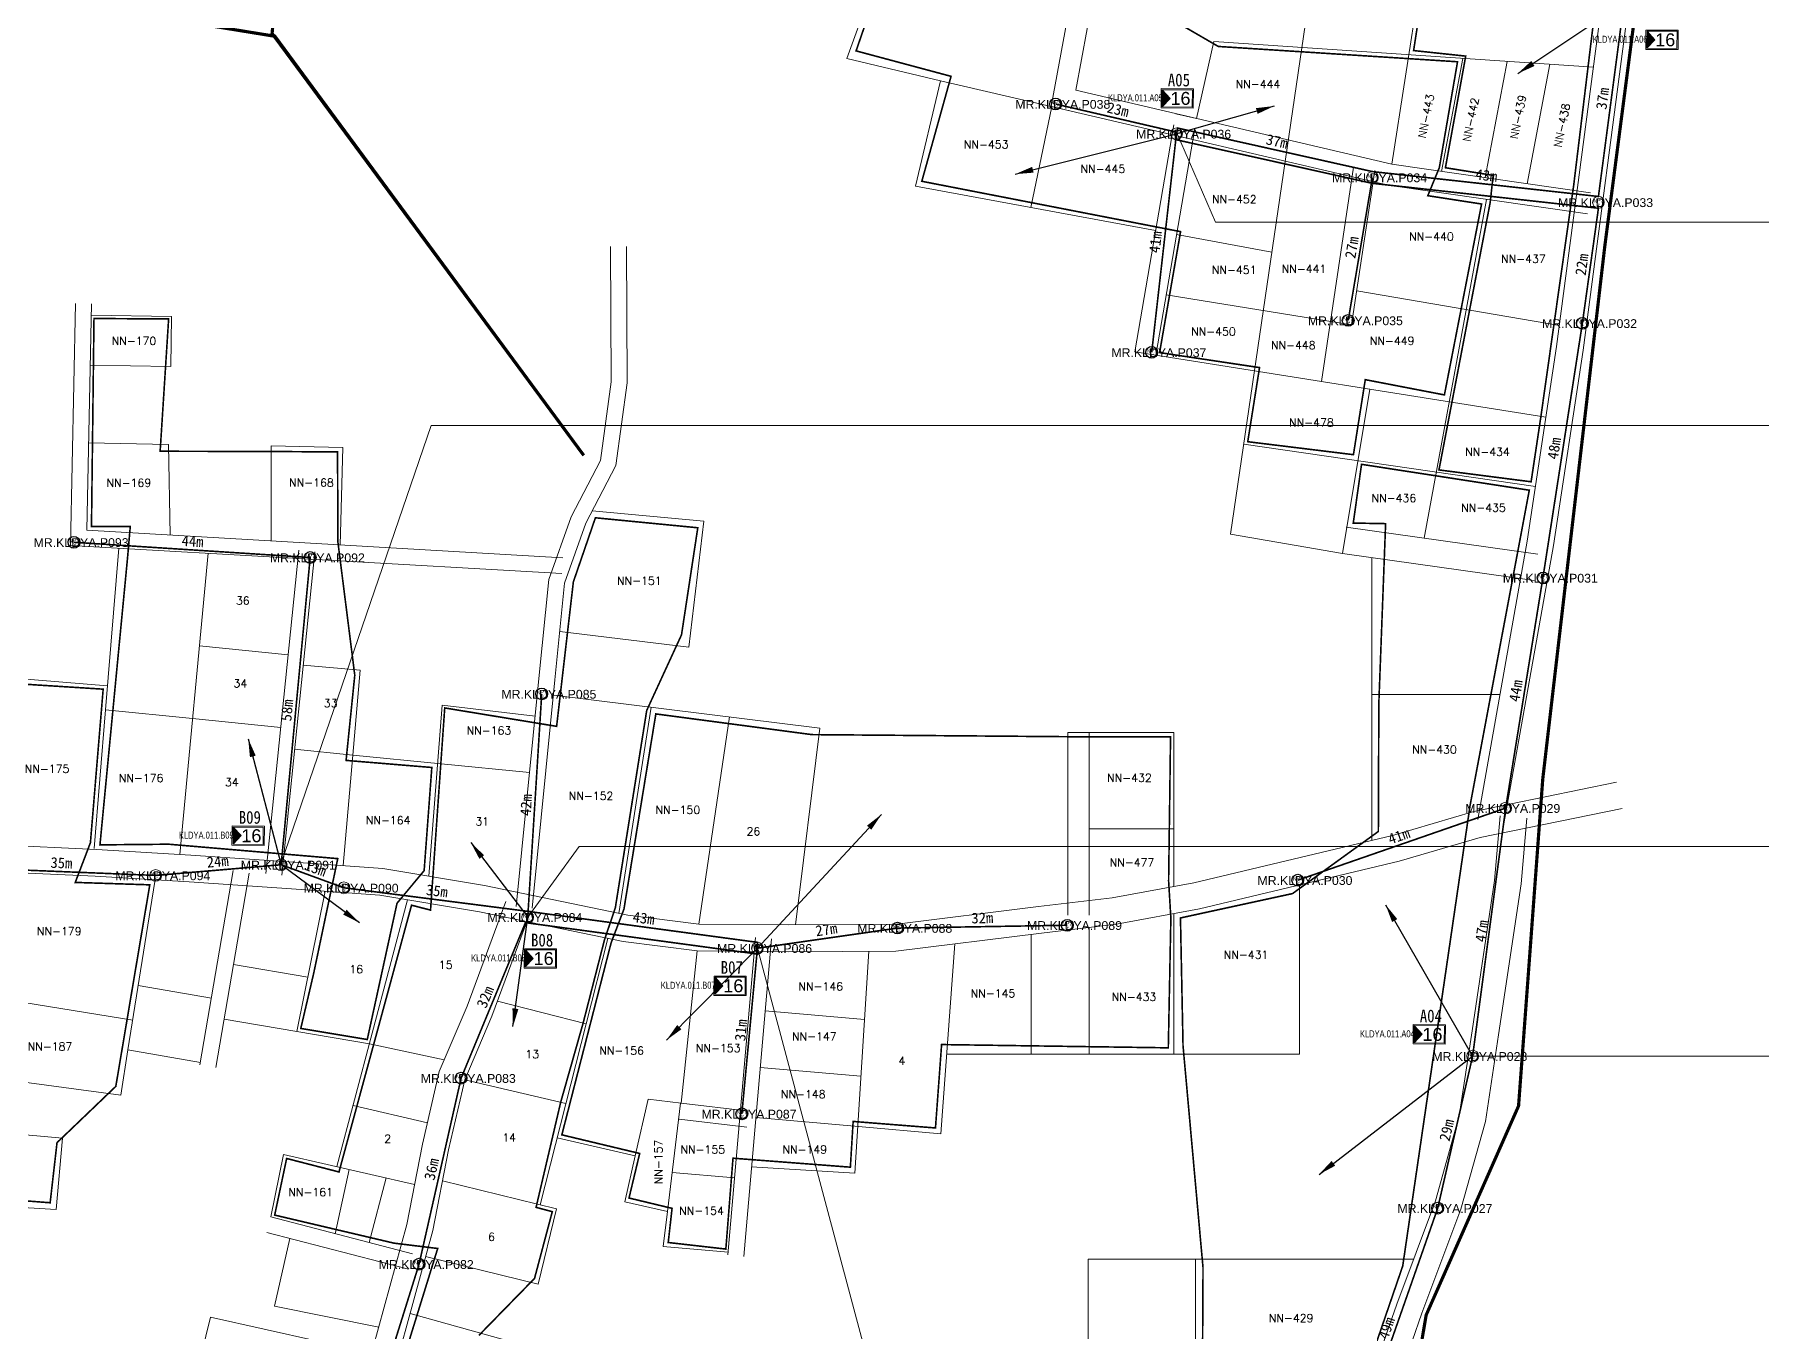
# Model space of a CAD drawing. Header units: millimetres. Extents: x 1060 to 24323, y -9832 to -6451.
# Drawn here: x 9770.5 to 10094.3, y -8281.9 to -8038.7 of the extents above; entities that cross this region are included whole.
import ezdxf
from ezdxf.enums import TextEntityAlignment as Align

# ---------------------------------------------------------------- set-up
doc = ezdxf.new("R2010")
doc.units = ezdxf.units.MM
doc.linetypes.add('HIDDEN', pattern=[9.525, 6.35, -3.175])
doc.linetypes.add('PHANTOM2', pattern=[1.25, 0.625, -0.125, 0.125, -0.125, 0.125, -0.125])
for name, color, linetype, lineweight in [('Basic Map', 105, 'Continuous', 15), ('FAT', 30, 'Continuous', 5), ('FAT AREA', 134, 'PHANTOM2', 40), ('FAT_Info', 170, 'Continuous', 0), ('FO 24 CORE LINE A - FDT 1', 90, 'Continuous', 50), ('FO 24 CORE LINE B - FDT 1', 210, 'Continuous', 50), ('Garis Jalan', 225, 'Continuous', 15), ('Home Number', 6, 'Continuous', 5), ('NEW POLE 7m(3 inches)', 4, 'Continuous', 5), ('POLE ID', 1, 'Continuous', 5), ('SLING WIRE', 4, 'Continuous', 50), ('TEE RADIUS', 170, 'Continuous', 0)]:
    doc.layers.add(name, color=color, linetype=linetype, lineweight=lineweight)
doc.layers.add('BATAS', color=7, linetype='Continuous', plot=False)
doc.layers.add('DIMENSI', color=7, linetype='Continuous')
doc.layers.add('NEW POLE 7M 2.5INCH', color=212, linetype='Continuous')
doc.styles.add('Annotative', font='SimSun.ttf')
doc.styles.add('FS', font='SimSun.ttf', dxfattribs={"width": 0.7})
doc.styles.add('Mark', font='arial.ttf', dxfattribs={"width": 0.8, "height": 2.5})
doc.styles.add('Notes', font='arial.ttf', dxfattribs={"height": 3})
doc.styles.get("Standard").update_dxf_attribs({"font": 'simplex.shx'})
doc.styles.add('Title Block 3', font='dgn003.shx')
doc.styles.add('Title Block v21 - Default$0$Standard', font='arial.ttf')
doc.dimstyles.new('emr standard', dxfattribs={"dimtxt": 2, "dimasz": 0, "dimexe": 1.25, "dimexo": 0.0625, "dimtad": 1, "dimdec": 0, "dimzin": 1, "dimdsep": 46, "dimtxsty": 'Annotative', "dimblk": 'ARCHTICK', "dimcen": 0, "dimse1": 1, "dimse2": 1, "dimsd1": 1, "dimsd2": 1, "dimclrt": 256, "dimadec": 0, "dimazin": 0, "dimtfac": 1, "dimtdec": 0, "dimtmove": 2, "dimatfit": 3, "dimfxl": 1, "dimfxlon": 1, "dimtzin": 0, "dimarcsym": 0})

# ---------------------------------------------------------------- blocks, each defined once
blk = doc.blocks.new('*U41')
at = {"color": 0, "linetype": 'ByBlock', "lineweight": -2}
blk.add_circle((0, 0), 2.24, dxfattribs=at)
at = {"color": 0, "linetype": 'ByBlock', "lineweight": -2, "style": 'Title Block 3', "width": 0.799091}
for s, p in [('NP7', (0, 0.62)), ("3'", (0, -1.27))]:
    blk.add_text(s, height=1.488, dxfattribs=at).set_placement(p, align=Align.MIDDLE_CENTER)
blk = doc.blocks.new('FAT')
h = blk.add_hatch(color=2)
h.dxf.hatch_style = 1
h.paths.add_polyline_path([(-4.25, 2), (-4.25, -2), (-2.4, 0)])
for points in [[(-4.5, 2.25), (3, 2.25), (3, -2.25), (-4.5, -2.25)], [(-4.25, 2), (2.75, 2), (2.75, -2), (-4.25, -2)]]:
    blk.add_lwpolyline(points, close=True)
at = {"color": 2}
blk.add_lwpolyline([(-4.25, 2), (-4.25, -2), (-2.4, 0)], close=True, dxfattribs=at)
at = {"color": 7}
blk.add_attdef('FAT', text='', height=3, dxfattribs=at).set_placement((0.18, 0), align=Align.MIDDLE_CENTER)
blk = doc.blocks.new('_ArchTick')
at = {"color": 0, "linetype": 'ByBlock', "const_width": 0.15}
blk.add_lwpolyline([(-0.5, -0.5), (0.5, 0.5)], dxfattribs=at)
blk = doc.blocks.new('*D1668')
at = {"layer": 'Defpoints', "color": 0, "transparency": 16777216}
for p in [(10033.46, -8258.61), (10033.46, -8258.61), (10017.34, -8304.66)]:
    blk.add_point(p, dxfattribs=at)
at = {"layer": 'DIMENSI', "transparency": 16777216, "insert": (10023.86, -8281.1), "char_height": 2, "attachment_point": 5, "rotation": 70.7083, "style": 'Annotative'}
blk.add_mtext('49m', dxfattribs=at)
blk = doc.blocks.new('*D1669')
at = {"layer": 'Defpoints', "color": 0, "transparency": 16777216}
for p in [(10040, -8230.12), (10040, -8230.12), (10033.46, -8258.61)]:
    blk.add_point(p, dxfattribs=at)
at = {"layer": 'DIMENSI', "transparency": 16777216, "insert": (10035.15, -8244), "char_height": 2, "attachment_point": 5, "rotation": 77.0601, "style": 'Annotative'}
blk.add_mtext('29m', dxfattribs=at)
blk = doc.blocks.new('*D1670')
at = {"layer": 'Defpoints', "color": 0, "transparency": 16777216}
for p in [(10046.19, -8183.63), (10046.41, -8183.66), (10040, -8230.12)]:
    blk.add_point(p, dxfattribs=at)
at = {"layer": 'DIMENSI', "transparency": 16777216, "insert": (10041.7, -8206.69), "char_height": 2, "attachment_point": 5, "rotation": 82.4241, "style": 'Annotative'}
blk.add_mtext('47m', dxfattribs=at)
blk = doc.blocks.new('*D1671')
at = {"layer": 'Defpoints', "color": 0, "transparency": 16777216}
for p in [(10053.22, -8140.18), (10053.22, -8140.18), (10046.19, -8183.63)]:
    blk.add_point(p, dxfattribs=at)
at = {"layer": 'DIMENSI', "transparency": 16777216, "insert": (10048.1, -8161.65), "char_height": 2, "attachment_point": 5, "rotation": 80.8018, "style": 'Annotative'}
blk.add_mtext('44m', dxfattribs=at)
blk = doc.blocks.new('*D1672')
at = {"layer": 'Defpoints', "color": 0, "transparency": 16777216}
for p in [(10060.57, -8092.76), (10060.57, -8092.76), (10053.22, -8140.18)]:
    blk.add_point(p, dxfattribs=at)
at = {"layer": 'DIMENSI', "transparency": 16777216, "insert": (10055.29, -8116.22), "char_height": 2, "attachment_point": 5, "rotation": 81.1865, "style": 'Annotative'}
blk.add_mtext('48m', dxfattribs=at)
blk = doc.blocks.new('*D1673')
at = {"layer": 'Defpoints', "color": 0, "transparency": 16777216}
for p in [(10063.58, -8071.2), (10063.58, -8071.2), (10060.57, -8092.76)]:
    blk.add_point(p, dxfattribs=at)
at = {"layer": 'DIMENSI', "transparency": 16777216, "insert": (10060.47, -8081.76), "char_height": 2, "attachment_point": 5, "rotation": 82.0717, "style": 'Annotative'}
blk.add_mtext('22m', dxfattribs=at)
blk = doc.blocks.new('*D1674')
at = {"layer": 'Defpoints', "color": 0, "transparency": 16777216}
for p in [(10021.22, -8064.33), (10063.58, -8069), (10063.58, -8069)]:
    blk.add_point(p, dxfattribs=at)
at = {"layer": 'DIMENSI', "transparency": 16777216, "insert": (10042.58, -8065.05), "char_height": 2, "attachment_point": 5, "rotation": 353.7093, "style": 'Annotative'}
blk.add_mtext('43m', dxfattribs=at)
blk = doc.blocks.new('*D1675')
at = {"layer": 'Defpoints', "color": 0, "transparency": 16777216}
for p in [(9984.73, -8056.18), (10021.22, -8064.33), (10021.22, -8064.33)]:
    blk.add_point(p, dxfattribs=at)
at = {"layer": 'DIMENSI', "transparency": 16777216, "insert": (10003.33, -8058.67), "char_height": 2, "attachment_point": 5, "rotation": 347.4072, "style": 'Annotative'}
blk.add_mtext('37m', dxfattribs=at)
blk = doc.blocks.new('*D1676')
at = {"layer": 'Defpoints', "color": 0, "transparency": 16777216}
for p in [(10068.37, -8032.73), (10068.37, -8032.73), (10063.58, -8069)]:
    blk.add_point(p, dxfattribs=at)
at = {"layer": 'DIMENSI', "transparency": 16777216, "insert": (10064.36, -8050.65), "char_height": 2, "attachment_point": 5, "rotation": 82.4769, "style": 'Annotative'}
blk.add_mtext('37m', dxfattribs=at)
blk = doc.blocks.new('*D1712')
at = {"layer": 'Defpoints', "color": 0, "transparency": 16777216}
for p in [(9842.53, -8269.11), (9842.53, -8269.11), (9831.63, -8303.92)]:
    blk.add_point(p, dxfattribs=at)
at = {"layer": 'DIMENSI', "transparency": 16777216, "insert": (9835.53, -8286.03), "char_height": 2, "attachment_point": 5, "rotation": 72.6151, "style": 'Annotative'}
blk.add_mtext('36m', dxfattribs=at)
blk = doc.blocks.new('*D1713')
at = {"layer": 'Defpoints', "color": 0, "transparency": 16777216}
for p in [(9850.41, -8234.24), (9850.41, -8234.24), (9842.53, -8269.11)]:
    blk.add_point(p, dxfattribs=at)
at = {"layer": 'DIMENSI', "transparency": 16777216, "insert": (9844.88, -8251.32), "char_height": 2, "attachment_point": 5, "rotation": 77.2679, "style": 'Annotative'}
blk.add_mtext('36m', dxfattribs=at)
blk = doc.blocks.new('*D1714')
at = {"layer": 'Defpoints', "color": 0, "transparency": 16777216}
for p in [(9862.47, -8205.1), (9862.47, -8205.1), (9850.41, -8234.24)]:
    blk.add_point(p, dxfattribs=at)
at = {"layer": 'DIMENSI', "transparency": 16777216, "insert": (9854.94, -8219.05), "char_height": 2, "attachment_point": 5, "rotation": 67.507, "style": 'Annotative'}
blk.add_mtext('32m', dxfattribs=at)
blk = doc.blocks.new('*D1715')
at = {"layer": 'Defpoints', "color": 0, "transparency": 16777216}
for p in [(9862.9, -8202.98), (9862.9, -8202.98), (9905.95, -8208.79)]:
    blk.add_point(p, dxfattribs=at)
at = {"layer": 'DIMENSI', "transparency": 16777216, "insert": (9884.64, -8204.27), "char_height": 2, "attachment_point": 5, "rotation": 352.3193, "style": 'Annotative'}
blk.add_mtext('43m', dxfattribs=at)
blk = doc.blocks.new('*D1716')
at = {"layer": 'Defpoints', "color": 0, "transparency": 16777216}
for p in [(9828.45, -8198.57), (9828.45, -8198.57), (9862.9, -8202.98)]:
    blk.add_point(p, dxfattribs=at)
at = {"layer": 'DIMENSI', "transparency": 16777216, "insert": (9845.88, -8199.16), "char_height": 2, "attachment_point": 5, "rotation": 352.707, "style": 'Annotative'}
blk.add_mtext('35m', dxfattribs=at)
blk = doc.blocks.new('*D1717')
at = {"layer": 'Defpoints', "color": 0, "transparency": 16777216}
for p in [(9816.68, -8194.25), (9816.68, -8194.25), (9828.45, -8198.57)]:
    blk.add_point(p, dxfattribs=at)
at = {"layer": 'DIMENSI', "transparency": 16777216, "insert": (9823.12, -8194.89), "char_height": 2, "attachment_point": 5, "rotation": 339.8312, "style": 'Annotative'}
blk.add_mtext('13m', dxfattribs=at)
blk = doc.blocks.new('*D1718')
at = {"layer": 'Defpoints', "color": 0, "transparency": 16777216}
for p in [(9793.16, -8196.25), (9793.16, -8196.25), (9816.68, -8194.25)]:
    blk.add_point(p, dxfattribs=at)
at = {"layer": 'DIMENSI', "transparency": 16777216, "insert": (9804.78, -8193.63), "char_height": 2, "attachment_point": 5, "rotation": 4.8659, "style": 'Annotative'}
blk.add_mtext('24m', dxfattribs=at)
blk = doc.blocks.new('*D1719')
at = {"layer": 'Defpoints', "color": 0, "transparency": 16777216}
for p in [(9757.71, -8194.81), (9757.71, -8194.81), (9793.16, -8196.25)]:
    blk.add_point(p, dxfattribs=at)
at = {"layer": 'DIMENSI', "transparency": 16777216, "insert": (9775.5, -8193.91), "char_height": 2, "attachment_point": 5, "rotation": 357.6779, "style": 'Annotative'}
blk.add_mtext('35m', dxfattribs=at)
blk = doc.blocks.new('*D1794')
at = {"layer": 'Defpoints', "color": 0, "transparency": 16777216}
for p in [(10046.19, -8183.63), (10046.19, -8183.63), (10007.23, -8197.14)]:
    blk.add_point(p, dxfattribs=at)
at = {"layer": 'DIMENSI', "transparency": 16777216, "insert": (10026.18, -8188.85), "char_height": 2, "attachment_point": 5, "rotation": 19.1289, "style": 'Annotative'}
blk.add_mtext('41m', dxfattribs=at)
blk = doc.blocks.new('*D1795')
at = {"layer": 'Defpoints', "color": 0, "transparency": 16777216}
for p in [(10021.22, -8065.43), (10021.22, -8065.43), (10016.68, -8092.23)]:
    blk.add_point(p, dxfattribs=at)
at = {"layer": 'DIMENSI', "transparency": 16777216, "insert": (10017.35, -8078.56), "char_height": 2, "attachment_point": 5, "rotation": 80.3823, "style": 'Annotative'}
blk.add_mtext('27m', dxfattribs=at)
blk = doc.blocks.new('*D1796')
at = {"layer": 'Defpoints', "color": 0, "transparency": 16777216}
for p in [(9984.49, -8057.25), (9979.85, -8098.21), (9979.85, -8098.21)]:
    blk.add_point(p, dxfattribs=at)
at = {"layer": 'DIMENSI', "transparency": 16777216, "insert": (9980.55, -8077.55), "char_height": 2, "attachment_point": 5, "rotation": 83.5378, "style": 'Annotative'}
blk.add_mtext('41m', dxfattribs=at)
blk = doc.blocks.new('*D1797')
at = {"layer": 'Defpoints', "color": 0, "transparency": 16777216}
for p in [(9961.84, -8051.67), (9984.49, -8056.94), (9984.49, -8056.94)]:
    blk.add_point(p, dxfattribs=at)
at = {"layer": 'DIMENSI', "transparency": 16777216, "insert": (9973.53, -8052.72), "char_height": 2, "attachment_point": 5, "rotation": 346.893, "style": 'Annotative'}
blk.add_mtext('23m', dxfattribs=at)
blk = doc.blocks.new('*D1812')
at = {"layer": 'Defpoints', "color": 0, "transparency": 16777216}
for p in [(9905.95, -8209.89), (9905.95, -8209.89), (9903.03, -8240.94)]:
    blk.add_point(p, dxfattribs=at)
at = {"layer": 'DIMENSI', "transparency": 16777216, "insert": (9902.87, -8225.26), "char_height": 2, "attachment_point": 5, "rotation": 84.6246, "style": 'Annotative'}
blk.add_mtext('31m', dxfattribs=at)
blk = doc.blocks.new('*D1813')
at = {"layer": 'Defpoints', "color": 0, "transparency": 16777216}
for p in [(9865.52, -8162.23), (9862.9, -8204.08), (9862.9, -8204.08)]:
    blk.add_point(p, dxfattribs=at)
at = {"layer": 'DIMENSI', "transparency": 16777216, "insert": (9862.58, -8183.05), "char_height": 2, "attachment_point": 5, "rotation": 86.4155, "style": 'Annotative'}
blk.add_mtext('42m', dxfattribs=at)
blk = doc.blocks.new('*D1814')
at = {"layer": 'Defpoints', "color": 0, "transparency": 16777216}
for p in [(9932.22, -8206.12), (9932.22, -8206.12), (9905.95, -8209.89)]:
    blk.add_point(p, dxfattribs=at)
at = {"layer": 'DIMENSI', "transparency": 16777216, "insert": (9918.86, -8206.39), "char_height": 2, "attachment_point": 5, "rotation": 8.1675, "style": 'Annotative'}
blk.add_mtext('27m', dxfattribs=at)
blk = doc.blocks.new('*D1815')
at = {"layer": 'Defpoints', "color": 0, "transparency": 16777216}
for p in [(9932.22, -8206.12), (9964.03, -8205.59), (9964.03, -8205.59)]:
    blk.add_point(p, dxfattribs=at)
at = {"layer": 'DIMENSI', "transparency": 16777216, "insert": (9948.1, -8204.23), "char_height": 2, "attachment_point": 5, "rotation": 0.9533, "style": 'Annotative'}
blk.add_mtext('32m', dxfattribs=at)
blk = doc.blocks.new('*D1816')
at = {"layer": 'Defpoints', "color": 0, "transparency": 16777216}
for p in [(9822.12, -8136.67), (9816.68, -8194.25), (9816.68, -8194.25)]:
    blk.add_point(p, dxfattribs=at)
at = {"layer": 'DIMENSI', "transparency": 16777216, "insert": (9817.78, -8165.3), "char_height": 2, "attachment_point": 5, "rotation": 84.6012, "style": 'Annotative'}
blk.add_mtext('58m', dxfattribs=at)
blk = doc.blocks.new('*D1817')
at = {"layer": 'Defpoints', "color": 0, "transparency": 16777216}
for p in [(9777.84, -8133.81), (9822.12, -8136.67), (9822.12, -8136.67)]:
    blk.add_point(p, dxfattribs=at)
at = {"layer": 'DIMENSI', "transparency": 16777216, "insert": (9800.08, -8133.61), "char_height": 2, "attachment_point": 5, "rotation": 356.3038, "style": 'Annotative'}
blk.add_mtext('44m', dxfattribs=at)

msp = doc.modelspace()

# ---------------------------------------------------------------- linework, layer by layer
at = {"layer": 'Basic Map'}
for points in [[(10024.88, -8062.97), (10035.11, -7996.9)], [(10012.44, -8010.81), (9994.63, -8132.29)], [(9933.62, -8013.01), (9922.69, -8043.11)], [(9988.26, -8054.4), (9991.51, -8039.96)], [(9991.51, -8039.96), (10062.64, -8044.76)], [(9940.28, -8047.33), (9922.69, -8043.11)], [(10034.19, -8064.3), (10038.19, -8043.11)], [(10042.36, -8065.47), (10046.48, -8043.67)], [(10050.25, -8066.6), (10054.48, -8044.21)], [(9940.28, -8047.33), (9935.56, -8067.04)], [(9961, -8052.13), (9940.28, -8047.33)], [(9961.11, -8052.16), (9957.22, -8071.06)], [(9980.59, -8075.4), (9935.56, -8067.04)], [(10042.59, -8069.55), (10030.9, -8133.03)], [(10002.38, -8079.45), (9984.52, -8076.13)], [(10018.27, -8086.68), (10056.26, -8093.21)], [(10017.32, -8093.03), (9982.59, -8087.44)], [(9780.91, -8100.63), (9795.99, -8100.87), (9796.15, -8091.51), (9781.1, -8091.26)], [(10013.37, -8092.39), (10011.68, -8103.68)], [(10053.74, -8110.36), (9976.7, -8098.11)], [(10020.71, -8105.11), (10015.6, -8135.93)], [(9780.6, -8115.16), (9795.55, -8115.47), (9795.85, -8132.46)], [(9827.77, -8134.33), (9828.23, -8116.06), (9814.78, -8115.72), (9814.83, -8133.55)], [(9997.1, -8115.39), (10051.78, -8123.34)], [(9868.89, -8150.55), (9893.09, -8153.46), (9895.93, -8129.87), (9875, -8127.93)], [(9800.07, -8166.86), (9783.78, -8165.2), (9786.28, -8134.92)], [(10015.6, -8135.93), (9994.63, -8132.29)], [(9802.97, -8135.88), (9797.69, -8192.33)], [(10021.13, -8189.68), (10021.13, -8136.7)], [(9801.35, -8153.23), (9817.99, -8154.92)], [(9830.1, -8173.69), (9831.49, -8157.79), (9820.81, -8156.85)], [(9759.67, -8190.36), (9766.62, -8159.28), (9784.15, -8160.72)], [(9864.29, -8166.41), (9846.89, -8164.35), (9844.36, -8196.4)], [(9867.7, -8162.46), (9917.66, -8168.64), (9913.09, -8205.53)], [(10045.12, -8162.34), (10021.13, -8162.34)], [(9783.78, -8165.2), (9781.63, -8191.23)], [(9800.07, -8166.86), (9816.6, -8168.55)], [(9886.02, -8164.72), (9880, -8203.37)], [(9900.72, -8166.54), (9894.97, -8205.41)], [(9964.11, -8169.49), (9984.01, -8169.49)], [(9968.11, -8169.49), (9968.11, -8200.95)], [(9984.01, -8169.49), (9984.01, -8198.32)], [(9830.1, -8173.69), (9819.2, -8172.58)], [(9828.28, -8194.42), (9830.1, -8173.69), (9863.24, -8176.98)], [(9968.11, -8187.52), (9984.01, -8187.52)], [(9792.98, -8197.37), (9787.96, -8228.96), (9801.55, -8231.29)], [(9819.6, -8225.5), (9824.95, -8199.19)], [(10007.52, -8198.06), (10007.52, -8229.73)], [(9827.11, -8250.83), (9840.39, -8200.8)], [(9968.11, -8205.98), (9968.11, -8229.73)], [(9984.01, -8203.4), (9984.01, -8229.73)], [(9873.86, -8224.04), (9877.94, -8208.05)], [(9924.88, -8243.33), (9940.34, -8244.68), (9942.96, -8209.07)], [(9957.27, -8207.3), (9957.27, -8229.73)], [(9821.67, -8215.31), (9807.74, -8212.92)], [(9891.66, -8238.93), (9894.63, -8210.41)], [(9904.86, -8250.88), (9924.21, -8252.06), (9926.82, -8210.46)], [(9788.85, -8223.39), (9754.5, -8217.82)], [(9789.88, -8216.9), (9803.61, -8219.25)], [(9865.21, -8257.98), (9873.86, -8224.04), (9857.23, -8219.79)], [(9926.02, -8223.26), (9907.41, -8221.63)], [(9833.22, -8227.83), (9805.99, -8223.16)], [(9787.96, -8228.96), (9786.61, -8237.43), (9751.26, -8232.69)], [(9833.22, -8227.83), (9847.25, -8230.83)], [(9925.35, -8233.9), (9906.49, -8232.25)], [(9941.44, -8229.73), (10007.52, -8229.73)], [(9870.05, -8239.01), (9851.09, -8234.56)], [(9868.41, -8245.44), (9883.06, -8248.83), (9885.48, -8238.18), (9891.66, -8238.93)], [(9883.06, -8248.83), (9881.11, -8257.4), (9889.1, -8259.21), (9891.56, -8238.92)], [(9830.16, -8239.35), (9844.09, -8242.59)], [(9924.88, -8243.33), (9905.67, -8241.65)], [(9745.23, -8242.73), (9775.7, -8245.52), (9774.48, -8258.84), (9753.72, -8257.59), (9752.1, -8281.03), (9737.48, -8280.02)], [(9841.69, -8254.15), (9817.15, -8248.55), (9814.74, -8260.26)], [(9829.42, -8251.35), (9826.81, -8263.4)], [(9889.99, -8251.92), (9901.67, -8252.94)], [(9836.35, -8252.93), (9833.19, -8265.06)], [(9843.75, -8267.7), (9864.84, -8272.85), (9868.29, -8258.73), (9846.91, -8253.51)], [(9889.1, -8259.21), (9888.3, -8265.82), (9900.46, -8266.88)], [(9818.31, -8264.28), (9815.45, -8277), (9834.96, -8280.93)], [(9967.96, -8268.18), (10028.92, -8268.18)], [(9967.96, -8287.11), (9967.96, -8268.18)], [(9988.03, -8284.92), (9988.03, -8268.18)], [(9815.33, -8308.41), (9797.29, -8303.97), (9803.42, -8279.06), (9833.64, -8285.76)], [(9840.84, -8278.37), (9878.22, -8288.76), (9873.3, -8306.69)]]:
    msp.add_lwpolyline(points, dxfattribs=at)
at = {"layer": 'BATAS', "color": 1, "linetype": 'HIDDEN', "const_width": 0.6}
msp.add_lwpolyline([(10021.58, -8336.07), (10031.29, -8278.65), (10048.61, -8239.46), (10053.15, -8178.14), (10064.77, -8078.34), (10074.73, -8001.75), (10077.1, -7971.77), (10083, -7930.61), (10070.66, -7747.23), (10085.77, -7698.8), (9849.43, -7678.93), (9814.98, -8038.44), (9873.4, -8117.53), (9815.51, -8038.97), (9582.3, -8001.07), (9460.62, -8198.57), (9460.62, -8198.57), (9282.72, -8312.91), (8951.9, -8242.14), (8931.32, -8456.52)], dxfattribs=at)
at = {"layer": 'FAT AREA', "ltscale": 10, "const_width": 0.3}
for points in [[(10033.69, -8120.25), (10043.29, -8070.14), (10043.85, -8065.05), (10034.9, -8063.61), (10038.54, -8043.58), (10038.7, -8042.69), (10028.94, -8041.65), (10033.28, -8013.39), (10035.78, -7997.84), (10049.56, -8000.6), (10055.41, -7974.99), (10058.75, -7969.22), (10045.45, -7957.16), (10053.41, -7922.46), (10073.15, -7921.2), (10074.41, -7946.3), (10068.06, -7994.31), (10063.5, -8003.97), (10065.77, -8010.59), (10058.94, -8066.93), (10052.8, -8110.21), (10050.96, -8122.47), (10033.69, -8120.25)], [(10017.66, -8117.39), (10019.88, -8103.33), (10034.71, -8106.19), (10041.68, -8070.41), (10031.6, -8068.85), (10033.76, -8063.59), (10037.17, -8043.75), (9992.33, -8040.88), (9965.38, -8025.25), (9934.05, -8013.9), (9924.44, -8041.71), (9942.24, -8046.48), (9936.76, -8066.15), (9985.26, -8075.59), (9981.33, -8098.26), (10000.06, -8101.07), (9997.85, -8114.96), (10017.66, -8117.39)], [(9832.82, -8227), (9820.36, -8224.93), (9822.78, -8214.59), (9827.29, -8193.1), (9795.62, -8190.4), (9782.72, -8190.52), (9787.88, -8136.83), (9788.4, -8130.85), (9781.13, -8130.87), (9781.6, -8091.87), (9795.59, -8091.95), (9794, -8116.75), (9815.82, -8116.8), (9827.25, -8116.88), (9827.32, -8133.78), (9830.48, -8158.73), (9828.85, -8174.69), (9844.92, -8176.02), (9843.48, -8195.35), (9838.4, -8201.46), (9832.82, -8227)], [(9969.23, -8325.58), (9969.7, -8288.85), (9989.36, -8289.03), (9989.47, -8269.8), (9985.72, -8228.16), (9985.24, -8204.22), (10006.25, -8199.65), (10022.33, -8188.01), (10022.42, -8163.99), (10023.69, -8130.32), (10017.63, -8130.21), (10019.18, -8119.2), (10050.62, -8124.05), (10039.52, -8183.15), (10026.9, -8269.45), (10015.85, -8301.64), (10012.99, -8309.98), (10012.99, -8324.96), (9969.23, -8325.58)], [(9853.73, -8282.47), (9864.17, -8271.78), (9867.5, -8259.27), (9864.46, -8258.46), (9869.07, -8238.78), (9873.29, -8223.89), (9877.28, -8208.33), (9879.32, -8202.3), (9885.2, -8165.32), (9891.72, -8151.16), (9894.77, -8131.09), (9875.58, -8129.22), (9871.45, -8141.23), (9868.31, -8168.31), (9847.34, -8164.86), (9844.68, -8202.75), (9841.12, -8201.83), (9827.52, -8251.83), (9817.71, -8249.3), (9815.47, -8259.91), (9837.83, -8265.17), (9846.02, -8266.17), (9835.45, -8300.29)], [(9756.66, -8288.97), (9751.3, -8280.16), (9752.06, -8265.83), (9757.76, -8266.04), (9758.29, -8256.42), (9773.38, -8257.6), (9774.67, -8246.34), (9785.69, -8235.79), (9792.06, -8198.01), (9778.09, -8197.56), (9780.93, -8190.12), (9783.32, -8161.34), (9766.4, -8160.27), (9750.77, -8156.96), (9741.98, -8188.89), (9740.59, -8197.49), (9725.58, -8196.65), (9715.09, -8196.52), (9704.34, -8196.19), (9704.4, -8213.46), (9722.42, -8244.59), (9721.1, -8260.29), (9727.66, -8301.72)], [(9969.07, -8170.29), (9916.16, -8169.86), (9886.91, -8165.98), (9880.93, -8202.57), (9878.53, -8208.87), (9869.29, -8244.87), (9883.88, -8248.36), (9881.88, -8256.71), (9889.95, -8258.65), (9889.23, -8265.05), (9900.03, -8266.28), (9901.37, -8249.25), (9923.37, -8250.93), (9923.89, -8242.36), (9939.32, -8243.58), (9940.47, -8227.95), (9982.96, -8228.56), (9983.44, -8204.24), (9983.02, -8197.31), (9983.38, -8170.25), (9969.07, -8170.29)]]:
    msp.add_lwpolyline(points, dxfattribs=at)
at = {"layer": 'FAT_Info'}
for points in [[(9984.49, -8056.94), (9991.82, -8073.83), (10305.23, -8073.83)], [(9816.68, -8193.94), (9816.68, -8193.94), (9844.78, -8111.93), (10305.23, -8111.93)], [(9862.9, -8204.08), (9872.54, -8190.84), (10305.23, -8190.84)], [(9905.95, -8209.89), (9925.96, -8284.75), (10305.23, -8284.75)], [(10040, -8230.12), (10305.23, -8230.12)]]:
    msp.add_lwpolyline(points, dxfattribs=at)
at = {"layer": 'FO 24 CORE LINE A - FDT 1', "const_width": 0.3}
msp.add_lwpolyline([(10017.34, -8304.66), (10033.46, -8258.61), (10040, -8230.12), (10046.19, -8183.63), (10053.22, -8140.18), (10060.57, -8092.76), (10063.58, -8071.2), (10021.1, -8066.52), (9984.25, -8058.32), (9984.73, -8056.18), (10021.22, -8064.33), (10063.58, -8069), (10068.37, -8032.73), (10072.12, -8004.87), (10043.66, -7957.58), (10021.38, -7950.68), (9971.01, -7938.79), (9938.45, -7937.57), (9947.17, -7895.18)], dxfattribs=at)
at = {"layer": 'FO 24 CORE LINE B - FDT 1', "const_width": 0.3}
msp.add_lwpolyline([(9831.63, -8303.92), (9842.53, -8269.11), (9850.41, -8234.24), (9862.47, -8205.1), (9905.95, -8210.99), (9905.95, -8208.79), (9862.9, -8202.98), (9828.45, -8198.57), (9816.68, -8194.25), (9793.16, -8196.25), (9757.71, -8194.81), (9748.82, -8235.42), (9746.67, -8234.98), (9755.54, -8194.53), (9715.16, -8194.76), (9669.03, -8189.93), (9622.32, -8172.12), (9632.95, -8152.64), (9658.13, -8103.41), (9623.09, -8084.12), (9620.66, -8048.13), (9626.96, -8013.94)], dxfattribs=at)
at = {"layer": 'Garis Jalan'}
for p, q in [((10055.74, -8097.11), (10075.58, -7946.61)), ((10060.7, -8097.81), (10080.6, -7946.76)), ((9961, -8052.13), (9966.07, -8024.79)), ((9965.63, -8049.1), (9970.62, -8022.19)), ((10024.88, -8062.97), (9965.63, -8049.1)), ((10024.14, -8066.9), (9961, -8052.13)), ((9983.99, -8055.58), (9976.7, -8098.11)), ((9987.93, -8056.25), (9980.64, -8098.79)), ((10017.69, -8063.5), (10013.37, -8092.44)), ((10021.65, -8064.1), (10017.32, -8093.03)), ((10062.09, -8068.3), (10024.88, -8062.97)), ((10061.52, -8072.26), (10024.14, -8066.9)), ((9878.53, -8103.73), (9878.4, -8078.39)), ((9881.53, -8103.93), (9881.4, -8078.38)), ((9777.21, -8134.4), (9778.14, -8089.08)), ((9780.26, -8131.57), (9781.14, -8089.14)), ((10050.23, -8133.58), (10055.74, -8097.11)), ((10055.17, -8134.4), (10060.7, -8097.81)), ((9876.51, -8118.48), (9878.53, -8103.73)), ((9879.42, -8119.4), (9881.53, -8103.93)), ((9871.06, -8129.02), (9876.51, -8118.48)), ((9873.81, -8130.22), (9879.42, -8119.4)), ((9869.46, -8136.7), (9780.26, -8131.57)), ((9866.85, -8140.81), (9871.06, -8129.02)), ((9869.8, -8141.48), (9873.81, -8130.22)), ((10052.25, -8136.02), (10016.29, -8130.98)), ((9869.29, -8139.69), (9777.21, -8134.4)), ((9813.81, -8195.86), (9819.99, -8135.29)), ((10040.96, -8185.74), (10050.23, -8133.58)), ((10045.88, -8186.61), (10055.17, -8134.4)), ((9816.8, -8196.17), (9822.97, -8135.59)), ((10051.55, -8140.97), (10015.6, -8135.93)), ((9865, -8159.33), (9866.85, -8140.81)), ((9867.98, -8159.62), (9869.8, -8141.48)), ((9860.75, -8202.1), (9865, -8159.33)), ((9863.74, -8202.39), (9867.98, -8159.62)), ((9964.11, -8203.71), (9964.11, -8169.49)), ((9968.11, -8203.71), (9968.11, -8169.49)), ((10066.99, -8178.79), (10040.23, -8184.28)), ((10068, -8183.68), (10041.44, -8189.13)), ((10040.23, -8184.28), (10024.96, -8188.76)), ((10044.13, -8197.21), (10045.19, -8185.08)), ((10049.1, -8197.8), (10050.17, -8185.52)), ((9782.06, -8191.41), (9753.26, -8190.06)), ((10024.96, -8188.76), (9987.76, -8197.64)), ((10041.44, -8189.13), (10026.25, -8193.6)), ((9799.77, -8192.46), (9782.06, -8191.41)), ((9820.8, -8193.88), (9799.77, -8192.46)), ((10026.25, -8193.6), (9988.79, -8202.53)), ((9781.79, -8196.4), (9753.2, -8195.07)), ((9799.45, -8197.45), (9781.79, -8196.4)), ((9807.71, -8195.35), (9801.47, -8231.75)), ((9810.66, -8195.85), (9804.43, -8232.26)), ((9835.77, -8194.96), (9820.8, -8193.88)), ((9854.8, -8198.15), (9835.77, -8194.96)), ((9820.45, -8198.87), (9799.45, -8197.45)), ((9835.17, -8199.93), (9820.45, -8198.87)), ((9853.88, -8203.06), (9835.17, -8199.93)), ((9881.64, -8203.72), (9854.8, -8198.15)), ((9987.76, -8197.64), (9972.47, -8200.42)), ((10039.89, -8225.4), (10044.13, -8197.21)), ((10044.83, -8226.15), (10049.1, -8197.8)), ((9851.54, -8220.77), (9858.78, -8201.15)), ((9880.81, -8208.65), (9853.88, -8203.06)), ((9856.18, -8222.62), (9863.47, -8202.88)), ((9958.61, -8202.1), (9931.6, -8205.44)), ((9972.47, -8200.42), (9958.61, -8202.1)), ((9988.79, -8202.53), (9973.22, -8205.37)), ((9894.97, -8205.41), (9881.64, -8203.72)), ((9911.78, -8205.54), (9894.97, -8205.41)), ((9931.6, -8205.44), (9911.78, -8205.54)), ((9973.22, -8205.37), (9959.22, -8207.06)), ((9894.63, -8210.41), (9880.81, -8208.65)), ((9905.6, -8207.87), (9900.41, -8267.39)), ((9908.59, -8208.13), (9903.4, -8267.65)), ((9959.22, -8207.06), (9931.92, -8210.44)), ((9911.77, -8210.54), (9894.63, -8210.41)), ((9931.92, -8210.44), (9911.77, -8210.54)), ((9846.32, -8233), (9851.54, -8220.77)), ((9851.09, -8234.56), (9856.18, -8222.62)), ((10037.49, -8241.29), (10039.89, -8225.4)), ((10042.39, -8242.34), (10044.83, -8226.15)), ((9843.16, -8246.62), (9846.32, -8233)), ((9848.05, -8247.67), (9851.09, -8234.56)), ((9904.32, -8240.46), (9891.66, -8238.93)), ((9903.96, -8243.44), (9891.3, -8241.91)), ((10033.02, -8257.26), (10037.49, -8241.29)), ((10037.77, -8258.82), (10042.39, -8242.34)), ((9840.21, -8261.69), (9843.16, -8246.62)), ((9845.08, -8262.83), (9848.05, -8247.67)), ((10025.77, -8276.59), (10033.02, -8257.26)), ((9841.29, -8267.17), (9814.74, -8260.26)), ((10030.47, -8278.29), (10037.77, -8258.82)), ((9840.53, -8270.07), (9813.99, -8263.16)), ((9831.83, -8292.43), (9840.21, -8261.69)), ((9836.61, -8293.9), (9845.08, -8262.83)), ((10019.93, -8293.37), (10025.77, -8276.59)), ((10024.73, -8294.79), (10030.47, -8278.29))]:
    msp.add_line(p, q, dxfattribs=at)
for points in [[(9961.11, -8052.16), (9965.02, -8053.07)], [(9984.36, -8053.48), (9988.26, -8054.4)], [(10022.19, -8066.44), (10026.12, -8067.18)], [(9964.11, -8169.49), (9964.11, -8201.43)]]:
    msp.add_lwpolyline(points, dxfattribs=at)
at = {"layer": 'SLING WIRE', "const_width": 0.3}
for points in [[(9961.84, -8051.67), (9984.49, -8056.94)], [(9984.49, -8057.25), (9979.85, -8098.21)], [(10016.68, -8092.23), (10021.22, -8065.43)], [(9777.84, -8133.81), (9822.12, -8136.67), (9816.68, -8194.25)], [(9865.52, -8162.23), (9862.9, -8204.08)], [(10007.23, -8197.14), (10046.19, -8183.63)], [(9905.95, -8209.89), (9932.22, -8206.12), (9964.03, -8205.59)], [(9903.03, -8240.94), (9905.95, -8209.89)]]:
    msp.add_lwpolyline(points, dxfattribs=at)

# ---------------------------------------------------------------- block references
at = {"layer": 'FAT'}
ref = msp.add_blockref('FAT', (10076.1, -8039.64), dxfattribs=dict(at, xscale=0.8061780738945727, yscale=0.8061780738945727, zscale=0.8061780738945727, rotation=359.6199770086993))
ref.add_attrib('FAT', '16', dxfattribs={"layer": '0', "color": 7, "height": 2.42, "rotation": 0.3696, "style": 'Title Block v21 - Default$0$Standard'}).set_placement((10076.1, -8039.64), align=Align.MIDDLE_CENTER)
ref = msp.add_blockref('FAT', (9985.24, -8050.62), dxfattribs=dict(at, xscale=0.8061780738945727, yscale=0.8061780738945727, zscale=0.8061780738945727, rotation=359.6199770086993))
ref.add_attrib('FAT', '16', dxfattribs={"layer": '0', "color": 7, "height": 2.42, "rotation": 0.3696, "style": 'Title Block v21 - Default$0$Standard'}).set_placement((9985.24, -8050.62), align=Align.MIDDLE_CENTER)
ref = msp.add_blockref('FAT', (9811.1, -8188.81), dxfattribs=dict(at, xscale=0.8061780738945727, yscale=0.8061780738945727, zscale=0.8061780738945727, rotation=359.6199770086993))
ref.add_attrib('FAT', '16', dxfattribs={"layer": '0', "color": 7, "height": 2.42, "rotation": 0.3696, "style": 'Title Block v21 - Default$0$Standard'}).set_placement((9811.1, -8188.81), align=Align.MIDDLE_CENTER)
ref = msp.add_blockref('FAT', (9865.88, -8211.82), dxfattribs=dict(at, xscale=0.8061780738945727, yscale=0.8061780738945727, zscale=0.8061780738945727, rotation=359.6199770086993))
ref.add_attrib('FAT', '16', dxfattribs={"layer": '0', "color": 7, "height": 2.42, "rotation": 0.3696, "style": 'Title Block v21 - Default$0$Standard'}).set_placement((9865.88, -8211.82), align=Align.MIDDLE_CENTER)
ref = msp.add_blockref('FAT', (9901.43, -8216.94), dxfattribs=dict(at, xscale=0.8061780738945727, yscale=0.8061780738945727, zscale=0.8061780738945727, rotation=359.6199770086993))
ref.add_attrib('FAT', '16', dxfattribs={"layer": '0', "color": 7, "height": 2.42, "rotation": 0.3696, "style": 'Title Block v21 - Default$0$Standard'}).set_placement((9901.43, -8216.94), align=Align.MIDDLE_CENTER)
ref = msp.add_blockref('FAT', (10032.47, -8226.04), dxfattribs=dict(at, xscale=0.8061780738945727, yscale=0.8061780738945727, zscale=0.8061780738945727, rotation=359.6199770086993))
ref.add_attrib('FAT', '16', dxfattribs={"layer": '0', "color": 7, "height": 2.42, "rotation": 0.3696, "style": 'Title Block v21 - Default$0$Standard'}).set_placement((10032.47, -8226.04), align=Align.MIDDLE_CENTER)
at = {"layer": 'NEW POLE 7M 2.5INCH', "xscale": 0.4917860914719293, "yscale": 0.4917860914719293, "zscale": 0.4917860914719293}
for p in [(9961.84, -8051.67), (10016.68, -8092.23), (10060.57, -8092.76), (9979.85, -8098.21), (9777.84, -8133.81), (9822.12, -8136.67), (10053.22, -8140.49), (9865.52, -8162.23), (10007.23, -8197.14), (9932.22, -8206.12), (9964.03, -8205.59), (9850.41, -8234.24), (9903.03, -8240.94), (10033.46, -8258.61), (9842.53, -8269.11)]:
    msp.add_blockref('*U41', p, dxfattribs=at)
at = {"layer": 'NEW POLE 7m(3 inches)', "xscale": 0.4917860914719293, "yscale": 0.4917860914719293, "zscale": 0.4917860914719293}
for p in [(9984.49, -8057.25), (10021.22, -8065.43), (10063.58, -8070.1), (10046.19, -8183.63), (9816.68, -8194.25), (9793.16, -8196.25), (9828.45, -8198.57), (9862.9, -8204.08), (9905.95, -8209.89), (10040, -8230.12)]:
    msp.add_blockref('*U41', p, dxfattribs=at)

# ---------------------------------------------------------------- texts
at = {"layer": 'FAT', "style": 'Mark', "width": 0.7}
for s, p in [('KLDYA.011.A06', (10067.65, -8039.53)), ('KLDYA.011.A05', (9976.79, -8050.5)), ('KLDYA.011.B09', (9802.65, -8188.7)), ('KLDYA.011.B08', (9857.43, -8211.71)), ('KLDYA.011.B07', (9892.98, -8216.83)), ('KLDYA.011.A04', (10024.02, -8225.93))]:
    msp.add_text(s, height=1.32, rotation=0.1509, dxfattribs=at).set_placement(p, align=Align.MIDDLE)
at = {"layer": 'FAT', "color": 0, "style": 'FS', "width": 0.85}
for s, p in [('A05', (9982.87, -8048.36)), ('B09', (9808.73, -8186.56)), ('B08', (9863.51, -8209.57)), ('B07', (9899.06, -8214.69)), ('A04', (10030.1, -8223.78))]:
    msp.add_text(s, height=2.398, dxfattribs=at).set_placement(p)
at = {"layer": 'Home Number'}
for s, p in [('NN-444', (9995.59, -8049.12, -32.7)), ('NN-453', (9944.65, -8060.45, -32.74)), ('NN-445', (9966.52, -8065.03, -32.73)), ('NN-452', (9991.15, -8070.73, -32.73)), ('NN-440', (10028.11, -8077.72, -32.71)), ('NN-437', (10045.34, -8081.9, -32.71)), ('NN-451', (9991.13, -8083.97, -32.74)), ('NN-441', (10004.22, -8083.77, -32.73)), ('NN-170', (9784.92, -8097.28, -32.89)), ('NN-450', (9987.25, -8095.51, -32.75)), ('NN-448', (10002.21, -8098.08, -32.74)), ('NN-449', (10020.74, -8097.25, -32.74)), ('NN-478', (10005.61, -8112.57, -32.75)), ('NN-434', (10038.61, -8118.08, -32.74)), ('NN-169', (9783.96, -8123.87, -32.91)), ('NN-168', (9818.18, -8123.83, -32.89)), ('NN-436', (10021.07, -8126.72, -32.76)), ('NN-435', (10037.86, -8128.53, -32.75)), ('NN-151', (9879.64, -8142.22, -32.85)), ('36', (9808.21, -8145.95, -32.92)), ('34', (9807.75, -8161.45, -32.93)), ('33', (9824.68, -8165.17, -32.92)), ('NN-163', (9851.45, -8170.29, -32.91)), ('NN-430', (10028.68, -8173.86, -32.79)), ('NN-175', (9768.63, -8177.46, -32.96)), ('NN-176', (9786.26, -8179.19, -32.95)), ('NN-432', (9971.5, -8179.17)), ('34', (9806.15, -8179.98, -32.94)), ('NN-152', (9870.59, -8182.53, -32.9)), ('NN-150', (9886.86, -8185.17, -32.88)), ('NN-164', (9832.56, -8187.12, -32.93)), ('31', (9853.08, -8187.32, -32.92)), ('26', (9903.92, -8189.19, -32.87)), ('NN-477', (9971.98, -8195.01)), ('NN-179', (9770.91, -8207.91, -32.99)), ('16', (9829.46, -8215.03, -32.96)), ('15', (9846.23, -8214.21, -32.95)), ('NN-431', (9993.36, -8212.31, -32.85)), ('NN-146', (9913.64, -8218.25, -32.9)), ('NN-145', (9945.93, -8219.55, -32.88)), ('NN-433', (9972.36, -8220.22, -32.85)), ('NN-147', (9912.44, -8227.61, -32.91)), ('NN-187', (9769.18, -8229.5, -33.02)), ('13', (9862.45, -8230.95, -32.95)), ('NN-156', (9876.32, -8230.29, -32.95)), ('NN-153', (9894.42, -8229.82, -32.93)), ('4', (9932.39, -8232.23, -32.91)), ('NN-148', (9910.36, -8238.46, -32.92)), ('2', (9836, -8246.79, -32.99)), ('14', (9858.13, -8246.58, -32.97)), ('NN-155', (9891.53, -8248.82, -32.94)), ('NN-149', (9910.65, -8248.81, -32.93)), ('NN-161', (9818.04, -8256.81, -33.01)), ('NN-154', (9891.3, -8260.29, -32.95)), ('6', (9855.47, -8265.19, -32.99)), ('NN-429', (10001.81, -8280.41, -32.9))]:
    msp.add_text(s, height=1.5, dxfattribs=at).set_placement(p, align=Align.BOTTOM_LEFT)
for s, rotation, p in [('NN-443', 78.6866, (10031.64, -8058.26, -32.69)), ('NN-442', 78.6866, (10040.02, -8058.94, -32.69)), ('NN-439', 78.6866, (10048.89, -8058.44, -32.68)), ('NN-438', 78.6866, (10057.09, -8060, -32.68)), ('NN-157', 90, (9888.59, -8254.14, -32.95))]:
    msp.add_text(s, height=1.5, rotation=rotation, dxfattribs=at).set_placement(p, align=Align.BOTTOM_LEFT)
at = {"layer": 'POLE ID', "style": 'Notes'}
for s, p in [('MR.KLDYA.P038', (9954.28, -8052.56)), ('MR.KLDYA.P036', (9976.93, -8058.14)), ('MR.KLDYA.P034', (10013.66, -8066.32)), ('MR.KLDYA.P033', (10056.02, -8070.98)), ('MR.KLDYA.P035', (10009.12, -8093.12)), ('MR.KLDYA.P032', (10053.01, -8093.65)), ('MR.KLDYA.P037', (9972.29, -8099.1)), ('MR.KLDYA.P093', (9770.28, -8134.69)), ('MR.KLDYA.P092', (9814.56, -8137.55)), ('MR.KLDYA.P031', (10045.66, -8141.37)), ('MR.KLDYA.P085', (9857.96, -8163.12)), ('MR.KLDYA.P029', (10038.62, -8184.52)), ('MR.KLDYA.P091', (9809.12, -8195.14)), ('MR.KLDYA.P094', (9785.6, -8197.14)), ('MR.KLDYA.P030', (9999.67, -8198.03)), ('MR.KLDYA.P090', (9820.89, -8199.46)), ('MR.KLDYA.P084', (9855.33, -8204.97)), ('MR.KLDYA.P088', (9924.66, -8207)), ('MR.KLDYA.P089', (9956.47, -8206.47)), ('MR.KLDYA.P086', (9898.39, -8210.77)), ('MR.KLDYA.P028', (10032.44, -8231.01)), ('MR.KLDYA.P083', (9842.85, -8235.13)), ('MR.KLDYA.P087', (9895.47, -8241.82)), ('MR.KLDYA.P027', (10025.9, -8259.5)), ('MR.KLDYA.P082', (9834.97, -8270))]:
    msp.add_text(s, height=1.65, dxfattribs=at).set_placement(p)

# ---------------------------------------------------------------- dimensions: what is measured, and where the dimension line sits
at = {"layer": 'DIMENSI'}
for p1, p2, distance, picture, middle in [((10063.58, -8069), (10068.37, -8032.73), 0, '*D1676', (10064.36, -8050.65)), ((9961.84, -8051.67), (9984.49, -8056.94), 0, '*D1797', (9973.53, -8052.72)), ((9984.49, -8057.25), (9979.85, -8098.21), 0, '*D1796', (9980.55, -8077.55)), ((9984.73, -8056.18), (10021.22, -8064.33), 0, '*D1675', (10003.33, -8058.67)), ((10021.22, -8064.33), (10063.58, -8069), 0, '*D1674', (10042.58, -8065.05)), ((10016.68, -8092.23), (10021.22, -8065.43), 0, '*D1795', (10017.35, -8078.56)), ((10060.57, -8092.76), (10063.58, -8071.2), 0, '*D1673', (10060.47, -8081.76)), ((10053.22, -8140.18), (10060.57, -8092.76), 0, '*D1672', (10055.29, -8116.22)), ((9777.84, -8133.81), (9822.12, -8136.67), 0, '*D1817', (9800.08, -8133.61)), ((9822.12, -8136.67), (9816.68, -8194.25), 0, '*D1816', (9817.78, -8165.3)), ((10046.19, -8183.63), (10053.22, -8140.18), 0, '*D1671', (10048.1, -8161.65)), ((9865.52, -8162.23), (9862.9, -8204.08), 0, '*D1813', (9862.58, -8183.05)), ((10007.23, -8197.14), (10046.19, -8183.63), 0, '*D1794', (10026.18, -8188.85)), ((10040, -8230.12), (10046.19, -8183.63), -0.22, '*D1670', (10041.7, -8206.69)), ((9793.16, -8196.25), (9757.71, -8194.81), 0, '*D1719', (9775.5, -8193.91)), ((9816.68, -8194.25), (9793.16, -8196.25), 0, '*D1718', (9804.78, -8193.63)), ((9828.45, -8198.57), (9816.68, -8194.25), 0, '*D1717', (9823.12, -8194.89)), ((9862.9, -8202.98), (9828.45, -8198.57), 0, '*D1716', (9845.88, -8199.16)), ((9905.95, -8208.79), (9862.9, -8202.98), 0, '*D1715', (9884.64, -8204.27)), ((9932.22, -8206.12), (9964.03, -8205.59), 0, '*D1815', (9948.1, -8204.23)), ((9850.41, -8234.24), (9862.47, -8205.1), 0, '*D1714', (9854.94, -8219.05)), ((9905.95, -8209.89), (9932.22, -8206.12), 0, '*D1814', (9918.86, -8206.39)), ((9903.03, -8240.94), (9905.95, -8209.89), 0, '*D1812', (9902.87, -8225.26)), ((10033.46, -8258.61), (10040, -8230.12), 0, '*D1669', (10035.15, -8244)), ((9842.53, -8269.11), (9850.41, -8234.24), 0, '*D1713', (9844.88, -8251.32)), ((10017.34, -8304.66), (10033.46, -8258.61), 0, '*D1668', (10023.86, -8281.1)), ((9831.63, -8303.92), (9842.53, -8269.11), 0, '*D1712', (9835.53, -8286.03))]:
    dim = msp.add_aligned_dim(p1=p1, p2=p2, distance=distance, dimstyle='emr standard', override={"dimpost": 'm'}, dxfattribs=at)
    dim.commit()
    dim.dimension.update_dxf_attribs({"geometry": picture, "text_midpoint": middle})

# ---------------------------------------------------------------- leaders
at = {"layer": 'TEE RADIUS', "lineweight": 0}
for points in [[(10048.47, -8045.95), (10068.37, -8032.73)], [(10002.81, -8052.05), (9984.49, -8057.25)], [(9954.28, -8064.81), (9984.49, -8057.25)], [(9810.51, -8170.66), (9816.68, -8194.25)], [(9929.2, -8184.81), (9905.95, -8209.89)], [(9852.22, -8190.1), (9862.9, -8204.08)], [(9831.37, -8205.15), (9816.68, -8194.25)], [(10023.7, -8201.76), (10040, -8230.12)], [(9860.13, -8224.59), (9862.9, -8204.08)], [(9888.91, -8227.11), (9905.95, -8209.89)], [(10011.21, -8252.29), (10040, -8230.12)]]:
    msp.add_leader(points, dimstyle='emr standard', override={"dimasz": 3.4, "dimgap": 0.625, "dimtad": 0}, dxfattribs=at)

doc.saveas('drawing.dxf')
